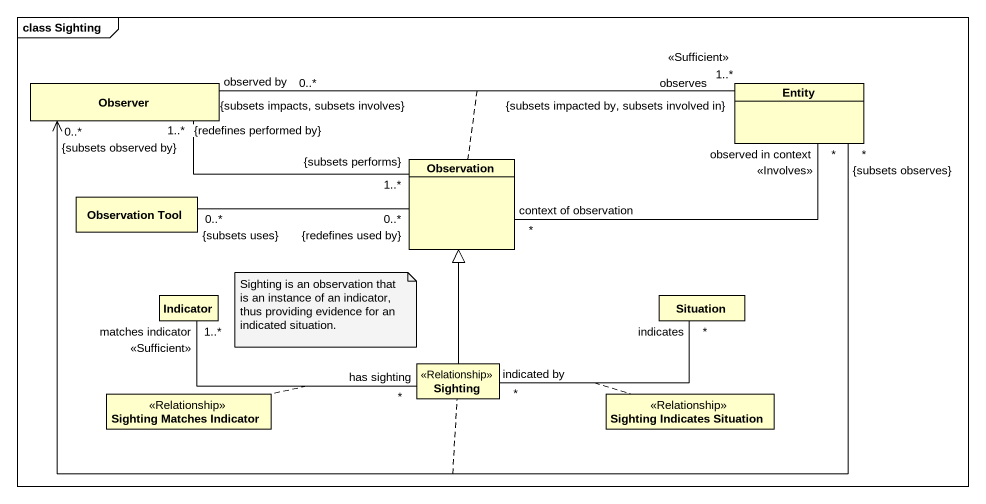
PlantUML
@startuml
mainframe class Sighting
hide circle
hide empty members
class Observer
class "Entity" as Entity_
class Observation
class "Observation Tool" as Observation_Tool
class Indicator
class Situation
class Sighting <<Relationship>>
class "Sighting Matches Indicator" as Sighting_Matches_Indicator <<Relationship>>
class "Sighting Indicates Situation" as Sighting_Indicates_Situation <<Relationship>>
Observer "0..*\n{subsets observed by}" <-right- "*\n{subsets observes}" Entity_
(Observer, Entity_) .. Sighting
Observer "observed by\n0..*\n{subsets impacts, subsets involves}" -right- "observes\n1..*\n{subsets impacted by, subsets involved in}\n<<Sufficient>>" Entity_
(Observer, Entity_) .. Observation
Observation "1..*\n{subsets performs}" -left- "1..*\n{redefines performed by}" Observer
Observation "context of observation\n*" -right- "observed in context\n<<Involves>>\n*" Entity_
Observation_Tool "0..*\n{subsets uses}" -right- "0..*\n{redefines used by}" Observation
Sighting -up-|> Observation
Sighting "has sighting\n*" -left- "matches indicator\n1..*\n<<Sufficient>>" Indicator
(Sighting, Indicator) .. Sighting_Matches_Indicator
Sighting "indicated by\n*" -right- "indicates\n*" Situation
(Sighting, Situation) .. Sighting_Indicates_Situation
note as N1
  Sighting is an observation that is an instance of an indicator, thus providing evidence for an indicated situation.
end note
@enduml
